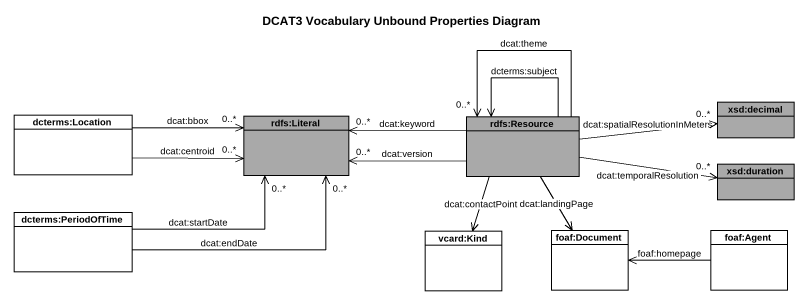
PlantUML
@startuml
title DCAT3 Vocabulary Unbound Properties Diagram
hide circle
hide empty members
class "xsd:decimal" as xsd_decimal #A9A9A9
class "dcterms:Location" as dcterms_Location #FFFFFF
class "rdfs:Literal" as rdfs_Literal #A9A9A9
class "rdfs:Resource" as rdfs_Resource #A9A9A9
class "xsd:duration" as xsd_duration #A9A9A9
class "dcterms:PeriodOfTime" as dcterms_PeriodOfTime #FFFFFF
class "vcard:Kind" as vcard_Kind #FFFFFF
class "foaf:Document" as foaf_Document #FFFFFF
class "foaf:Agent" as foaf_Agent #FFFFFF
dcterms_Location -right-> "0..*" rdfs_Literal : dcat:bbox
dcterms_Location -right-> "0..*" rdfs_Literal : dcat:centroid
rdfs_Resource -right-> "0..*" xsd_decimal : dcat:spatialResolutionInMeters
rdfs_Resource -left-> "0..*" rdfs_Literal : dcat:keyword
rdfs_Resource -left-> "0..*" rdfs_Literal : dcat:version
rdfs_Resource --> "0..*" rdfs_Resource : dcat:theme
rdfs_Resource --> rdfs_Resource : dcterms:subject
rdfs_Resource -right-> "0..*" xsd_duration : dcat:temporalResolution
rdfs_Resource --> vcard_Kind : dcat:contactPoint
rdfs_Resource --> foaf_Document : dcat:landingPage
dcterms_PeriodOfTime -right-> "0..*" rdfs_Literal : dcat:startDate
dcterms_PeriodOfTime -right-> "0..*" rdfs_Literal : dcat:endDate
foaf_Agent -left-> foaf_Document : foaf:homepage
@enduml
